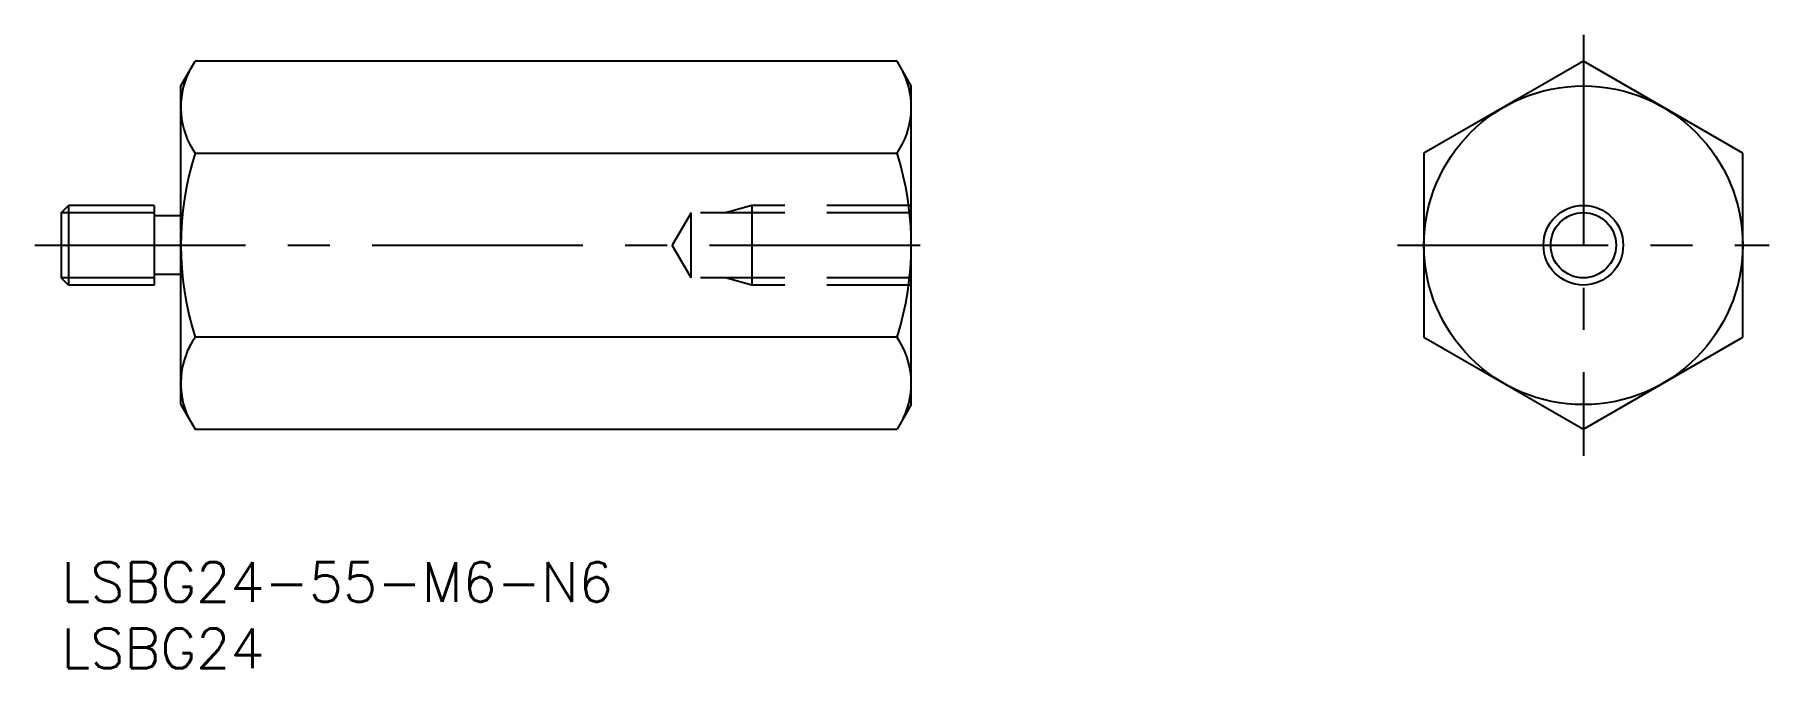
# Model space of a CAD drawing. Extents: x -2 to 129, y -8 to 40.
import ezdxf

# ---------------------------------------------------------------- set-up
doc = ezdxf.new("R2010")
doc.units = 0
doc.header["$LTSCALE"] = 0.5
doc.linetypes.add('CENTER', pattern=[50.8, 31.75, -6.35, 6.35, -6.35])
doc.linetypes.add('DASHED', pattern=[19.05, 12.7, -6.35])
for name, color, linetype in [('MSM_CENTER', 1, 'CENTER'), ('MSM_CONTINUOUS', 7, 'CONTINUOUS'), ('MSM_DASHED', 4, 'DASHED'), ('MSM_NARROW', 5, 'CONTINUOUS'), ('MSM_PART_NUMBER', 7, 'CONTINUOUS')]:
    doc.layers.add(name, color=color, linetype=linetype)
doc.styles.get("Standard").update_dxf_attribs({"font": 'txt.shx', "height": 3, "bigfont": 'bigfont.shx'})

# ---------------------------------------------------------------- blocks, each defined once
blk = doc.blocks.new('*U4')
at = {"layer": 'MSM_PART_NUMBER'}
blk.add_text('LSBG24-55-M6-N6', height=3, dxfattribs=at).set_placement((0, -3))
blk = doc.blocks.new('*U5')
at = {"layer": 'MSM_PART_NUMBER'}
blk.add_text('LSBG24', height=3, dxfattribs=at).set_placement((0, -8))

msp = doc.modelspace()

# ---------------------------------------------------------------- linework, layer by layer
at = {"layer": 'MSM_CENTER'}
for p, q in [((114.6, 39.71), (114.6, 8)), ((-2, 23.86), (66, 23.86)), ((100.6, 23.86), (128.6, 23.86))]:
    msp.add_line(p, q, dxfattribs=at)
at = {"layer": 'MSM_CONTINUOUS'}
for p, q in [((9, 35.86), (10.07, 37.71)), ((62.93, 37.71), (10.07, 37.71)), ((64, 35.86), (62.93, 37.71)), ((114.6, 37.71), (102.6, 30.78)), ((126.6, 30.78), (114.6, 37.71)), ((9, 11.86), (9, 35.86)), ((64, 11.86), (64, 35.86)), ((10.07, 30.78), (62.93, 30.78)), ((102.6, 30.78), (102.6, 16.93)), ((126.6, 16.93), (126.6, 30.78)), ((0, 26.31), (0.54, 26.86)), ((0, 26.31), (0, 21.4)), ((7, 26.86), (0.54, 26.86)), ((0.54, 26.86), (0.54, 20.86)), ((7, 26.86), (7, 20.86)), ((9, 26.06), (7, 26.06)), ((0.54, 20.86), (0, 21.4)), ((9, 21.66), (7, 21.66)), ((7, 20.86), (0.54, 20.86)), ((62.93, 16.93), (10.07, 16.93)), ((102.6, 16.93), (114.6, 10)), ((114.6, 10), (126.6, 16.93)), ((9, 11.86), (10.07, 10)), ((64, 11.86), (62.93, 10)), ((10.07, 10), (62.93, 10))]:
    msp.add_line(p, q, dxfattribs=at)
for radius in [12, 2.46]:
    msp.add_circle((114.6, 23.86), radius, dxfattribs=at)
for centre, radius, start, end in [((15.13, 34.25), 6.13, 154.3842, 214.3842), ((57.87, 34.25), 6.13, 325.6158, 25.6158), ((31.93, 23.86), 22.93, 162.412, 197.588), ((41.07, 23.86), 22.93, 342.412, 17.588), ((15.13, 13.46), 6.13, 145.6158, 205.6158), ((57.87, 13.46), 6.13, 334.3842, 34.3842)]:
    msp.add_arc(centre, radius, start, end, dxfattribs=at)
at = {"layer": 'MSM_DASHED'}
for p, q in [((47.42, 26.31), (46, 23.86)), ((64, 26.31), (47.42, 26.31)), ((47.42, 21.4), (47.42, 26.31)), ((52, 26.86), (50, 26.31)), ((64, 26.86), (52, 26.86)), ((52, 26.86), (52, 20.86)), ((47.42, 21.4), (46, 23.86)), ((64, 21.4), (47.42, 21.4)), ((52, 20.86), (50, 21.4)), ((64, 20.86), (52, 20.86))]:
    msp.add_line(p, q, dxfattribs=at)
at = {"layer": 'MSM_NARROW'}
for p, q in [((7, 26.31), (0, 26.31)), ((7, 21.4), (0, 21.4))]:
    msp.add_line(p, q, dxfattribs=at)
msp.add_circle((114.6, 23.86), 3, dxfattribs=at)

# ---------------------------------------------------------------- block references
at = {"layer": 'MSM_CONTINUOUS'}
for name in ['*U4', '*U5']:
    msp.add_blockref(name, (0, 0), dxfattribs=at)

doc.saveas('drawing.dxf')
